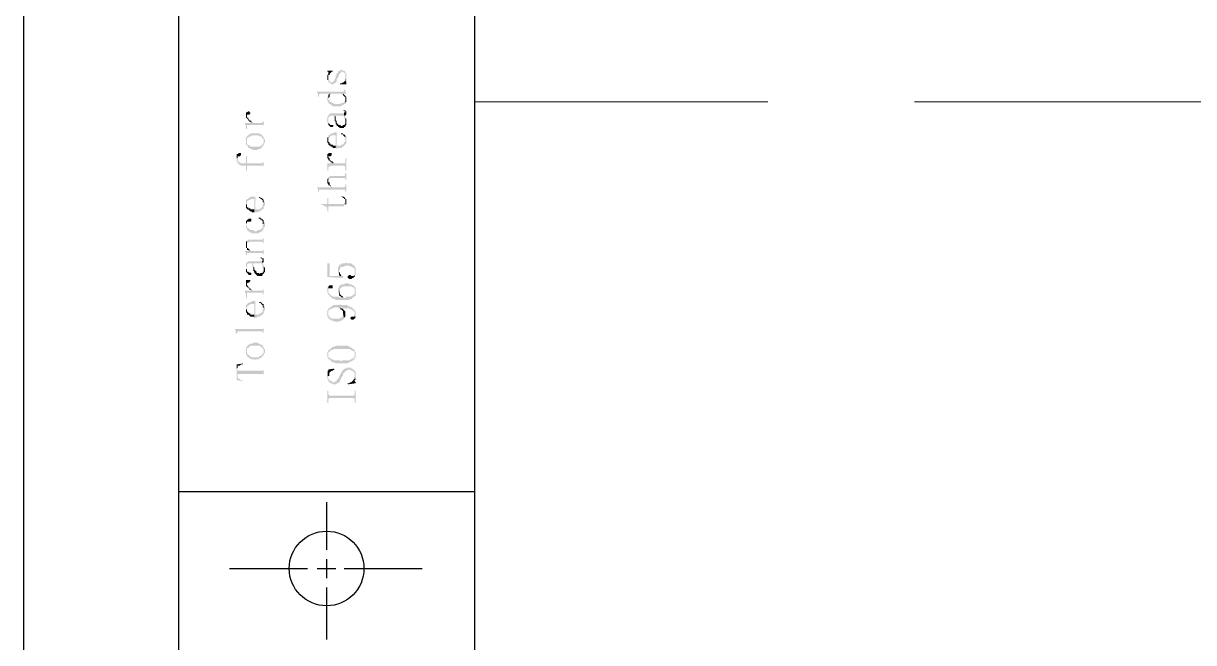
# Model space of a CAD drawing. Header units: millimetres. Extents: x 1336 to 2438, y 1230 to 1601.
# Drawn here: x 2017.6 to 2068.2, y 1422.4 to 1449.2 of the extents above; entities that cross this region are included whole.
import ezdxf

# ---------------------------------------------------------------- set-up
doc = ezdxf.new("R2010")
doc.units = ezdxf.units.MM
doc.linetypes.add('HIDDEN', pattern=[9.525, 6.35, -3.175])

msp = doc.modelspace()

# ---------------------------------------------------------------- hatches: boundary and pattern name
at = {"transparency": 33554559}
for points in [[(2030.756, 1446.693), (2030.756, 1446.648), (2030.801, 1446.648), (2030.801, 1446.603), (2030.846, 1446.603), (2030.891, 1446.558), (2030.981, 1446.558), (2030.981, 1446.603), (2031.026, 1446.603), (2031.072, 1446.648), (2031.072, 1446.648), (2031.117, 1446.693), (2031.117, 1446.784), (2031.162, 1446.829), (2031.162, 1446.874), (2031.207, 1446.919), (2031.207, 1447.009), (2031.252, 1447.009), (2031.252, 1447.055), (2031.297, 1447.055), (2031.297, 1447.1), (2031.387, 1447.1), (2031.433, 1447.055), (2031.478, 1447.055), (2031.478, 1447.009), (2031.478, 1446.874), (2031.523, 1446.648), (2031.523, 1446.693), (2031.523, 1446.784), (2031.523, 1446.964), (2031.523, 1447.055), (2031.478, 1447.055), (2031.478, 1447.1), (2031.478, 1447.1), (2031.433, 1447.145), (2031.387, 1447.145), (2031.342, 1447.19), (2031.297, 1447.19), (2031.252, 1447.145), (2031.207, 1447.145), (2031.162, 1447.1), (2031.162, 1447.055), (2031.117, 1447.055), (2031.117, 1446.964), (2031.072, 1446.919), (2031.072, 1446.829), (2031.026, 1446.784), (2031.026, 1446.739), (2030.981, 1446.693), (2030.981, 1446.693), (2030.936, 1446.648), (2030.846, 1446.648), (2030.801, 1446.693), (2030.801, 1446.739), (2030.756, 1446.739), (2030.756, 1446.874)], [(2030.71, 1447.145), (2030.71, 1447.1), (2030.756, 1447.1), (2030.756, 1446.693), (2030.756, 1446.874), (2030.756, 1446.964), (2030.801, 1446.964), (2030.801, 1447.009), (2030.846, 1447.055), (2030.846, 1447.055), (2030.891, 1447.1), (2030.936, 1447.1), (2030.936, 1447.145)], [(2030.71, 1446.874), (2030.71, 1446.739), (2030.756, 1446.739), (2030.756, 1446.693), (2030.756, 1447.055), (2030.756, 1447.009), (2030.71, 1446.964)], [(2031.252, 1446.603), (2031.252, 1446.558), (2031.523, 1446.558), (2031.523, 1446.603), (2031.523, 1446.648), (2031.523, 1446.648), (2031.478, 1446.874), (2031.478, 1446.784), (2031.478, 1446.693), (2031.433, 1446.693), (2031.433, 1446.648), (2031.387, 1446.648), (2031.342, 1446.603), (2031.297, 1446.603)], [(2030.259, 1446.242), (2030.259, 1446.197), (2030.304, 1446.152), (2030.304, 1446.016), (2030.349, 1446.016), (2030.349, 1446.107), (2030.349, 1446.107), (2030.395, 1446.152), (2030.801, 1446.152), (2030.801, 1446.107), (2030.846, 1446.107), (2030.891, 1446.152), (2031.297, 1446.152), (2031.342, 1446.107), (2031.387, 1446.107), (2031.387, 1446.152), (2031.523, 1446.152), (2031.523, 1446.197), (2031.478, 1446.242), (2031.478, 1446.332), (2031.433, 1446.332), (2031.433, 1446.287), (2031.433, 1446.242), (2031.387, 1446.242)], [(2030.756, 1446.062), (2030.756, 1445.926), (2030.756, 1445.971), (2030.801, 1446.016), (2030.801, 1446.062), (2030.801, 1446.152), (2030.801, 1446.152), (2030.756, 1446.107)], [(2031.387, 1446.107), (2031.387, 1446.062), (2031.433, 1446.062), (2031.433, 1446.016), (2031.478, 1446.016), (2031.478, 1445.746), (2031.523, 1445.791), (2031.523, 1445.926), (2031.523, 1445.971), (2031.523, 1446.016), (2031.478, 1446.062), (2031.478, 1446.062), (2031.433, 1446.107), (2031.433, 1446.107), (2031.387, 1446.152)], [(2030.71, 1445.926), (2030.71, 1445.836), (2030.756, 1445.791), (2030.756, 1445.746), (2030.801, 1445.701), (2030.846, 1445.701), (2030.846, 1445.655), (2030.891, 1445.655), (2030.936, 1445.61), (2031.297, 1445.61), (2031.342, 1445.655), (2031.387, 1445.655), (2031.433, 1445.701), (2031.478, 1445.701), (2031.478, 1445.926), (2031.478, 1445.836), (2031.433, 1445.791), (2031.433, 1445.791), (2031.387, 1445.746), (2031.297, 1445.746), (2031.252, 1445.701), (2030.981, 1445.701), (2030.981, 1445.746), (2030.891, 1445.746), (2030.891, 1445.791), (2030.801, 1445.791), (2030.801, 1445.881), (2030.756, 1445.881), (2030.756, 1446.062), (2030.756, 1446.016), (2030.71, 1446.016), (2030.71, 1445.971)], [(2027.19, 1445.204), (2027.19, 1445.114), (2027.19, 1445.114), (2027.235, 1445.069), (2027.235, 1445.204), (2027.235, 1445.249), (2027.326, 1445.249), (2027.371, 1445.294), (2027.371, 1445.34), (2027.326, 1445.34), (2027.326, 1445.385), (2027.28, 1445.385), (2027.235, 1445.34), (2027.19, 1445.34), (2027.19, 1445.249)], [(2027.235, 1445.069), (2027.235, 1445.069), (2027.28, 1445.024), (2027.28, 1444.978), (2027.326, 1444.978), (2027.326, 1444.933), (2027.371, 1444.933), (2027.416, 1444.888), (2027.416, 1444.978), (2027.371, 1444.978), (2027.326, 1445.024), (2027.326, 1445.024), (2027.28, 1445.069), (2027.28, 1445.114), (2027.235, 1445.114), (2027.235, 1445.204)], [(2030.71, 1445.024), (2030.71, 1444.978), (2030.71, 1444.888), (2030.756, 1444.843), (2030.756, 1444.798), (2030.756, 1445.024), (2030.756, 1445.114), (2030.801, 1445.159), (2030.801, 1445.159), (2030.846, 1445.204), (2031.026, 1445.204), (2031.026, 1444.978), (2031.026, 1445.204), (2031.387, 1445.204), (2031.433, 1445.159), (2031.433, 1445.114), (2031.433, 1445.114), (2031.478, 1445.069), (2031.478, 1445.024), (2031.478, 1444.933), (2031.478, 1445.114), (2031.478, 1445.159), (2031.433, 1445.204), (2031.433, 1445.294), (2030.801, 1445.294), (2030.801, 1445.249), (2030.756, 1445.249), (2030.756, 1445.159), (2030.71, 1445.159), (2030.71, 1445.069)], [(2031.026, 1444.978), (2031.072, 1444.933), (2031.072, 1444.843), (2031.072, 1444.843), (2031.117, 1444.798), (2031.117, 1444.753), (2031.162, 1444.753), (2031.162, 1444.708), (2031.207, 1444.708), (2031.252, 1444.663), (2031.433, 1444.663), (2031.433, 1444.708), (2031.478, 1444.708), (2031.478, 1444.753), (2031.523, 1444.798), (2031.523, 1444.933), (2031.523, 1445.024), (2031.523, 1445.069), (2031.523, 1445.069), (2031.478, 1445.114), (2031.478, 1444.843), (2031.478, 1444.843), (2031.433, 1444.798), (2031.387, 1444.798), (2031.342, 1444.753), (2031.297, 1444.753), (2031.252, 1444.798), (2031.207, 1444.798), (2031.162, 1444.843), (2031.162, 1444.843), (2031.117, 1444.888), (2031.117, 1444.978), (2031.072, 1444.978), (2031.072, 1445.159), (2031.026, 1445.204)], [(2031.342, 1445.43), (2031.387, 1445.43), (2031.433, 1445.385), (2031.478, 1445.385), (2031.478, 1445.204), (2031.523, 1445.249), (2031.523, 1445.34), (2031.523, 1445.385), (2031.478, 1445.43), (2031.387, 1445.43)], [(2031.433, 1445.294), (2031.433, 1445.204), (2031.478, 1445.204), (2031.478, 1445.34), (2031.433, 1445.34)], [(2027.145, 1444.888), (2027.145, 1444.798), (2027.19, 1444.798), (2027.19, 1444.708), (2027.19, 1444.617), (2027.235, 1444.617), (2027.235, 1444.753), (2027.235, 1444.798), (2027.912, 1444.798), (2027.957, 1444.753), (2027.957, 1444.617), (2027.957, 1445.114), (2027.957, 1444.978), (2027.957, 1444.978), (2027.912, 1444.933), (2027.912, 1444.933), (2027.867, 1444.888), (2027.506, 1444.888), (2027.461, 1444.933), (2027.416, 1444.933), (2027.416, 1444.888)], [(2030.756, 1444.798), (2030.756, 1444.798), (2030.801, 1444.753), (2030.801, 1444.753), (2030.846, 1444.708), (2030.936, 1444.708), (2030.981, 1444.753), (2030.936, 1444.798), (2030.846, 1444.798), (2030.801, 1444.843), (2030.801, 1444.843), (2030.756, 1444.888), (2030.756, 1445.024)], [(2027.19, 1444.256), (2027.19, 1444.076), (2027.19, 1444.076), (2027.235, 1444.121), (2027.235, 1444.166), (2027.235, 1444.211), (2027.28, 1444.256), (2027.326, 1444.256), (2027.326, 1444.301), (2027.416, 1444.301), (2027.416, 1444.347), (2027.732, 1444.347), (2027.777, 1444.301), (2027.867, 1444.301), (2027.867, 1444.256), (2027.867, 1444.256), (2027.912, 1444.211), (2027.912, 1444.211), (2027.957, 1444.166), (2027.957, 1443.895), (2027.957, 1443.986), (2028.003, 1444.031), (2028.003, 1444.121), (2028.003, 1444.166), (2027.957, 1444.211), (2027.957, 1444.256), (2027.957, 1444.256), (2027.912, 1444.301), (2027.912, 1444.301), (2027.867, 1444.347), (2027.867, 1444.392), (2027.777, 1444.392), (2027.777, 1444.437), (2027.371, 1444.437), (2027.371, 1444.392), (2027.326, 1444.392), (2027.28, 1444.347), (2027.28, 1444.347), (2027.235, 1444.301), (2027.235, 1444.301)], [(2027.19, 1444.076), (2027.19, 1443.94), (2027.19, 1443.94), (2027.235, 1443.895), (2027.235, 1443.895), (2027.28, 1443.85), (2027.28, 1443.805), (2027.326, 1443.805), (2027.371, 1443.76), (2027.461, 1443.76), (2027.461, 1443.715), (2027.687, 1443.715), (2027.732, 1443.76), (2027.822, 1443.76), (2027.822, 1443.805), (2027.867, 1443.805), (2027.867, 1443.85), (2027.912, 1443.85), (2027.912, 1443.895), (2027.957, 1443.895), (2027.957, 1444.076), (2027.957, 1444.031), (2027.912, 1443.986), (2027.912, 1443.94), (2027.867, 1443.94), (2027.867, 1443.895), (2027.822, 1443.895), (2027.777, 1443.85), (2027.371, 1443.85), (2027.371, 1443.895), (2027.326, 1443.895), (2027.28, 1443.94), (2027.235, 1443.94), (2027.235, 1444.076), (2027.19, 1444.076), (2027.19, 1444.256), (2027.19, 1444.211), (2027.19, 1444.121)], [(2030.71, 1444.121), (2030.71, 1444.031), (2030.756, 1443.986), (2030.756, 1443.94), (2030.801, 1443.895), (2030.846, 1443.895), (2030.846, 1443.85), (2030.936, 1443.85), (2030.936, 1443.805), (2031.072, 1443.805), (2031.072, 1443.895), (2030.981, 1443.895), (2030.936, 1443.94), (2030.846, 1443.94), (2030.846, 1443.986), (2030.801, 1443.986), (2030.801, 1444.031), (2030.801, 1444.031), (2030.756, 1444.076), (2030.756, 1444.256), (2030.71, 1444.256), (2030.71, 1444.166)], [(2030.756, 1444.256), (2030.756, 1444.166), (2030.756, 1444.211), (2030.756, 1444.211), (2030.801, 1444.256), (2030.801, 1444.256), (2030.846, 1444.301), (2030.846, 1444.301), (2030.891, 1444.347), (2031.072, 1444.347), (2031.072, 1443.805), (2031.117, 1443.76), (2031.117, 1443.76), (2031.162, 1443.805), (2031.342, 1443.805), (2031.342, 1443.85), (2031.387, 1443.85), (2031.433, 1443.895), (2031.433, 1443.895), (2031.478, 1443.94), (2031.478, 1443.986), (2031.523, 1443.986), (2031.523, 1444.166), (2031.523, 1444.256), (2031.523, 1444.301), (2031.478, 1444.347), (2031.478, 1444.166), (2031.478, 1444.076), (2031.478, 1444.076), (2031.433, 1444.031), (2031.433, 1443.986), (2031.387, 1443.986), (2031.387, 1443.94), (2031.297, 1443.94), (2031.297, 1443.895), (2031.117, 1443.895), (2031.117, 1444.482), (2031.026, 1444.482), (2030.981, 1444.437), (2030.891, 1444.437), (2030.846, 1444.392), (2030.801, 1444.392), (2030.801, 1444.347), (2030.756, 1444.347), (2030.756, 1444.301)], [(2031.297, 1444.437), (2031.297, 1444.392), (2031.387, 1444.392), (2031.387, 1444.347), (2031.433, 1444.301), (2031.433, 1444.301), (2031.478, 1444.256), (2031.478, 1444.166), (2031.478, 1444.347), (2031.478, 1444.347), (2031.433, 1444.392), (2031.387, 1444.392), (2031.387, 1444.437)], [(2026.784, 1443.534), (2026.784, 1443.354), (2026.829, 1443.354), (2026.829, 1443.444), (2026.919, 1443.444), (2026.965, 1443.489), (2026.965, 1443.579), (2026.874, 1443.579), (2026.829, 1443.534)], [(2026.784, 1443.354), (2026.784, 1443.218), (2026.784, 1443.218), (2026.829, 1443.173), (2026.829, 1443.128), (2026.874, 1443.128), (2026.874, 1443.083), (2026.919, 1443.083), (2026.965, 1443.038), (2027.19, 1443.038), (2027.19, 1442.812), (2027.235, 1442.812), (2027.235, 1443.038), (2027.912, 1443.038), (2027.957, 1442.993), (2027.957, 1442.857), (2027.957, 1443.399), (2027.957, 1443.173), (2027.912, 1443.173), (2027.867, 1443.128), (2027.235, 1443.128), (2027.235, 1443.444), (2027.19, 1443.444), (2027.19, 1443.128), (2026.965, 1443.128), (2026.919, 1443.173), (2026.874, 1443.173), (2026.874, 1443.218), (2026.829, 1443.218), (2026.829, 1443.309), (2026.784, 1443.354), (2026.784, 1443.534), (2026.784, 1443.444), (2026.784, 1443.399)], [(2030.71, 1443.444), (2030.71, 1443.354), (2030.71, 1443.354), (2030.756, 1443.309), (2030.756, 1443.263), (2030.756, 1443.444), (2030.846, 1443.444), (2030.891, 1443.489), (2030.891, 1443.534), (2030.891, 1443.579), (2030.756, 1443.579), (2030.756, 1443.534), (2030.71, 1443.534), (2030.71, 1443.489)], [(2030.71, 1443.128), (2030.71, 1443.083), (2030.71, 1442.993), (2030.71, 1442.812), (2030.756, 1442.812), (2030.756, 1442.993), (2030.801, 1442.993), (2030.846, 1443.038), (2031.433, 1443.038), (2031.478, 1442.993), (2031.478, 1442.812), (2031.523, 1442.812), (2031.523, 1443.354), (2031.478, 1443.354), (2031.478, 1443.173), (2031.478, 1443.128), (2031.026, 1443.128), (2030.981, 1443.173), (2030.936, 1443.128)], [(2030.756, 1443.263), (2030.801, 1443.263), (2030.801, 1443.218), (2030.846, 1443.218), (2030.846, 1443.173), (2030.891, 1443.173), (2030.936, 1443.128), (2030.936, 1443.128), (2030.981, 1443.173), (2030.936, 1443.173), (2030.936, 1443.218), (2030.891, 1443.218), (2030.846, 1443.263), (2030.846, 1443.263), (2030.801, 1443.309), (2030.801, 1443.354), (2030.756, 1443.399), (2030.756, 1443.399)], [(2030.756, 1442.541), (2030.756, 1442.361), (2030.756, 1442.406), (2030.801, 1442.451), (2030.801, 1442.496), (2031.478, 1442.496), (2031.478, 1442.406), (2031.523, 1442.406), (2031.523, 1442.722), (2031.478, 1442.722), (2031.478, 1442.632), (2031.478, 1442.632), (2031.433, 1442.586), (2030.801, 1442.586), (2030.801, 1442.541)], [(2030.259, 1442.09), (2030.259, 1442.045), (2030.304, 1442.045), (2030.304, 1442), (2030.304, 1441.909), (2030.349, 1441.909), (2030.349, 1441.955), (2030.349, 1442), (2031.478, 1442), (2031.478, 1441.909), (2031.523, 1441.909), (2031.523, 1442.225), (2031.478, 1442.225), (2031.478, 1442.135), (2031.478, 1442.135), (2031.433, 1442.09), (2030.936, 1442.09), (2030.891, 1442.135), (2030.846, 1442.135), (2030.846, 1442.09)], [(2030.71, 1442.361), (2030.71, 1442.271), (2030.756, 1442.225), (2030.756, 1442.18), (2030.801, 1442.18), (2030.846, 1442.135), (2030.846, 1442.09), (2030.846, 1442.18), (2030.801, 1442.225), (2030.801, 1442.316), (2030.756, 1442.316), (2030.756, 1442.541), (2030.756, 1442.496), (2030.71, 1442.451), (2030.71, 1442.406)], [(2027.19, 1441.503), (2027.19, 1441.368), (2027.19, 1441.368), (2027.235, 1441.413), (2027.235, 1441.503), (2027.28, 1441.503), (2027.28, 1441.548), (2027.371, 1441.548), (2027.371, 1441.594), (2027.551, 1441.594), (2027.551, 1441.007), (2027.687, 1441.007), (2027.732, 1441.052), (2027.822, 1441.052), (2027.822, 1441.097), (2027.867, 1441.097), (2027.867, 1441.142), (2027.912, 1441.142), (2027.957, 1441.187), (2027.957, 1441.232), (2027.957, 1441.278), (2028.003, 1441.323), (2028.003, 1441.368), (2028.003, 1441.458), (2028.003, 1441.458), (2027.957, 1441.503), (2027.957, 1441.548), (2027.957, 1441.413), (2027.957, 1441.413), (2027.912, 1441.368), (2027.912, 1441.278), (2027.912, 1441.278), (2027.867, 1441.232), (2027.867, 1441.187), (2027.822, 1441.187), (2027.777, 1441.142), (2027.596, 1441.142), (2027.596, 1441.684), (2027.371, 1441.684), (2027.326, 1441.639), (2027.28, 1441.639), (2027.28, 1441.594), (2027.235, 1441.594), (2027.19, 1441.548)], [(2027.732, 1441.639), (2027.777, 1441.639), (2027.822, 1441.594), (2027.867, 1441.594), (2027.867, 1441.548), (2027.912, 1441.548), (2027.912, 1441.458), (2027.912, 1441.458), (2027.957, 1441.413), (2027.957, 1441.548), (2027.912, 1441.594), (2027.867, 1441.639), (2027.822, 1441.639), (2027.777, 1441.684), (2027.777, 1441.684)], [(2030.44, 1441.368), (2030.44, 1441.323), (2030.53, 1441.323), (2030.575, 1441.278), (2030.665, 1441.278), (2030.665, 1441.232), (2030.71, 1441.232), (2030.71, 1441.052), (2030.756, 1441.052), (2030.756, 1441.278), (2031.433, 1441.278), (2031.433, 1441.323), (2031.478, 1441.323), (2031.478, 1441.503), (2031.478, 1441.413), (2031.433, 1441.413), (2031.433, 1441.368), (2030.756, 1441.368), (2030.756, 1441.639), (2030.71, 1441.639), (2030.71, 1441.368)], [(2031.297, 1441.684), (2031.342, 1441.684), (2031.387, 1441.639), (2031.433, 1441.639), (2031.433, 1441.594), (2031.478, 1441.594), (2031.478, 1441.323), (2031.523, 1441.368), (2031.523, 1441.458), (2031.523, 1441.503), (2031.523, 1441.594), (2031.478, 1441.594), (2031.478, 1441.639), (2031.478, 1441.639), (2031.433, 1441.684), (2031.342, 1441.684), (2031.297, 1441.729)], [(2027.19, 1441.368), (2027.19, 1441.323), (2027.19, 1441.187), (2027.235, 1441.187), (2027.235, 1441.142), (2027.28, 1441.142), (2027.326, 1441.097), (2027.326, 1441.097), (2027.371, 1441.052), (2027.416, 1441.052), (2027.461, 1441.007), (2027.551, 1441.007), (2027.551, 1441.142), (2027.371, 1441.142), (2027.371, 1441.187), (2027.28, 1441.187), (2027.28, 1441.232), (2027.235, 1441.232), (2027.235, 1441.323), (2027.235, 1441.323), (2027.19, 1441.368), (2027.19, 1441.503), (2027.19, 1441.458), (2027.19, 1441.413)], [(2027.19, 1440.465), (2027.19, 1440.33), (2027.19, 1440.51), (2027.235, 1440.556), (2027.235, 1440.601), (2027.371, 1440.601), (2027.416, 1440.646), (2027.416, 1440.691), (2027.416, 1440.736), (2027.28, 1440.736), (2027.28, 1440.691), (2027.235, 1440.691), (2027.235, 1440.646), (2027.19, 1440.646), (2027.19, 1440.51)], [(2027.19, 1440.33), (2027.235, 1440.285), (2027.235, 1440.24), (2027.235, 1440.24), (2027.28, 1440.194), (2027.326, 1440.194), (2027.326, 1440.149), (2027.416, 1440.149), (2027.416, 1440.104), (2027.732, 1440.104), (2027.777, 1440.149), (2027.822, 1440.149), (2027.867, 1440.194), (2027.912, 1440.194), (2027.912, 1440.24), (2027.957, 1440.285), (2027.957, 1440.375), (2028.003, 1440.375), (2028.003, 1440.51), (2028.003, 1440.556), (2027.957, 1440.601), (2027.957, 1440.646), (2027.957, 1440.51), (2027.957, 1440.51), (2027.912, 1440.465), (2027.912, 1440.33), (2027.867, 1440.33), (2027.867, 1440.285), (2027.822, 1440.285), (2027.822, 1440.24), (2027.687, 1440.24), (2027.642, 1440.194), (2027.551, 1440.194), (2027.506, 1440.24), (2027.371, 1440.24), (2027.326, 1440.285), (2027.326, 1440.285), (2027.28, 1440.33), (2027.235, 1440.33), (2027.235, 1440.42), (2027.235, 1440.42), (2027.19, 1440.465)], [(2027.732, 1440.736), (2027.777, 1440.736), (2027.822, 1440.691), (2027.867, 1440.691), (2027.867, 1440.646), (2027.912, 1440.646), (2027.912, 1440.51), (2027.957, 1440.51), (2027.957, 1440.646), (2027.912, 1440.691), (2027.912, 1440.691), (2027.867, 1440.736), (2027.822, 1440.736), (2027.822, 1440.781), (2027.732, 1440.781)], [(2027.19, 1439.608), (2027.19, 1439.517), (2027.19, 1439.472), (2027.235, 1439.472), (2027.235, 1439.382), (2027.28, 1439.382), (2027.326, 1439.337), (2027.326, 1439.427), (2027.28, 1439.427), (2027.28, 1439.472), (2027.235, 1439.472), (2027.235, 1439.788), (2027.19, 1439.743), (2027.19, 1439.698), (2027.19, 1439.653)], [(2027.235, 1439.788), (2027.235, 1439.608), (2027.235, 1439.698), (2027.28, 1439.698), (2027.326, 1439.743), (2027.912, 1439.743), (2027.912, 1439.698), (2027.957, 1439.653), (2027.957, 1439.924), (2027.957, 1439.879), (2027.912, 1439.879), (2027.912, 1439.833), (2027.28, 1439.833), (2027.235, 1439.788)], [(2027.145, 1439.337), (2027.145, 1439.292), (2027.19, 1439.247), (2027.19, 1439.156), (2027.235, 1439.156), (2027.235, 1439.247), (2027.912, 1439.247), (2027.912, 1439.202), (2027.957, 1439.156), (2027.957, 1439.427), (2027.957, 1439.382), (2027.912, 1439.382), (2027.912, 1439.337), (2027.371, 1439.337), (2027.371, 1439.382), (2027.326, 1439.382), (2027.326, 1439.337)], [(2027.822, 1439.066), (2027.822, 1439.021), (2027.867, 1439.021), (2027.867, 1438.976), (2027.912, 1438.976), (2027.912, 1438.84), (2027.957, 1438.84), (2027.957, 1438.976), (2027.957, 1439.021), (2027.867, 1439.021), (2027.867, 1439.066)], [(2027.19, 1438.615), (2027.19, 1438.57), (2027.19, 1438.434), (2027.19, 1438.66), (2027.235, 1438.705), (2027.235, 1438.75), (2027.235, 1438.75), (2027.28, 1438.795), (2027.461, 1438.795), (2027.461, 1438.66), (2027.506, 1438.615), (2027.506, 1438.57), (2027.506, 1438.795), (2027.867, 1438.795), (2027.867, 1438.75), (2027.912, 1438.705), (2027.912, 1438.615), (2027.957, 1438.615), (2027.957, 1438.525), (2027.957, 1438.75), (2027.912, 1438.75), (2027.912, 1438.795), (2027.867, 1438.886), (2027.28, 1438.886), (2027.235, 1438.84), (2027.235, 1438.84), (2027.19, 1438.795), (2027.19, 1438.75), (2027.19, 1438.66)], [(2027.19, 1438.434), (2027.235, 1438.389), (2027.235, 1438.389), (2027.28, 1438.344), (2027.28, 1438.299), (2027.416, 1438.299), (2027.416, 1438.389), (2027.371, 1438.389), (2027.371, 1438.434), (2027.326, 1438.389), (2027.326, 1438.389), (2027.28, 1438.434), (2027.235, 1438.434), (2027.235, 1438.479), (2027.235, 1438.525), (2027.19, 1438.57), (2027.19, 1438.615)], [(2027.506, 1438.57), (2027.506, 1438.479), (2027.551, 1438.434), (2027.551, 1438.389), (2027.551, 1438.389), (2027.596, 1438.344), (2027.596, 1438.344), (2027.642, 1438.299), (2027.642, 1438.299), (2027.687, 1438.254), (2027.867, 1438.254), (2027.912, 1438.299), (2027.912, 1438.344), (2027.957, 1438.344), (2027.957, 1438.389), (2027.957, 1438.389), (2028.003, 1438.434), (2028.003, 1438.525), (2028.003, 1438.615), (2027.957, 1438.66), (2027.957, 1438.705), (2027.957, 1438.434), (2027.912, 1438.434), (2027.912, 1438.389), (2027.822, 1438.389), (2027.777, 1438.344), (2027.732, 1438.389), (2027.642, 1438.389), (2027.642, 1438.434), (2027.596, 1438.479), (2027.596, 1438.479), (2027.551, 1438.525), (2027.551, 1438.57), (2027.551, 1438.615), (2027.506, 1438.66), (2027.506, 1438.795)], [(2027.867, 1438.886), (2027.912, 1438.795), (2027.912, 1438.931), (2027.912, 1438.931)], [(2030.71, 1438.795), (2030.71, 1438.209), (2031.387, 1438.163), (2031.387, 1438.254), (2031.342, 1438.254), (2031.297, 1438.299), (2031.297, 1438.254), (2030.801, 1438.254), (2030.801, 1438.795)], [(2031.162, 1438.525), (2031.162, 1438.389), (2031.162, 1438.389), (2031.207, 1438.344), (2031.207, 1438.299), (2031.207, 1438.479), (2031.207, 1438.479), (2031.252, 1438.525), (2031.252, 1438.615), (2031.297, 1438.615), (2031.297, 1438.66), (2031.433, 1438.66), (2031.478, 1438.705), (2031.658, 1438.705), (2031.703, 1438.66), (2031.794, 1438.66), (2031.794, 1438.615), (2031.839, 1438.615), (2031.884, 1438.57), (2031.884, 1438.299), (2031.929, 1438.299), (2031.929, 1438.434), (2031.929, 1438.615), (2031.929, 1438.615), (2031.884, 1438.66), (2031.884, 1438.705), (2031.839, 1438.705), (2031.839, 1438.75), (2031.794, 1438.75), (2031.749, 1438.795), (2031.568, 1438.795), (2031.523, 1438.84), (2031.523, 1438.84), (2031.478, 1438.795), (2031.342, 1438.795), (2031.297, 1438.75), (2031.252, 1438.75), (2031.207, 1438.705), (2031.207, 1438.66), (2031.162, 1438.66), (2031.162, 1438.57), (2031.162, 1438.57)], [(2027.19, 1437.938), (2027.19, 1437.802), (2027.235, 1437.802), (2027.235, 1437.938), (2027.235, 1437.938), (2027.28, 1437.983), (2027.28, 1437.938), (2027.326, 1437.983), (2027.326, 1437.983), (2027.371, 1438.028), (2027.371, 1438.073), (2027.19, 1438.073), (2027.19, 1437.983)], [(2031.207, 1438.299), (2031.207, 1438.299), (2031.252, 1438.254), (2031.297, 1438.254), (2031.297, 1438.299), (2031.297, 1438.299), (2031.252, 1438.344), (2031.252, 1438.389), (2031.252, 1438.389), (2031.207, 1438.434), (2031.207, 1438.479)], [(2031.568, 1438.209), (2031.568, 1438.209), (2031.613, 1438.163), (2031.613, 1438.163), (2031.658, 1438.118), (2031.749, 1438.118), (2031.794, 1438.163), (2031.839, 1438.163), (2031.839, 1438.209), (2031.884, 1438.209), (2031.884, 1438.434), (2031.884, 1438.299), (2031.884, 1438.299), (2031.839, 1438.254), (2031.749, 1438.254), (2031.703, 1438.299), (2031.658, 1438.299), (2031.613, 1438.254), (2031.613, 1438.254)], [(2027.145, 1437.622), (2027.145, 1437.532), (2027.19, 1437.487), (2027.19, 1437.396), (2027.19, 1437.306), (2027.235, 1437.306), (2027.235, 1437.532), (2027.912, 1437.532), (2027.912, 1437.487), (2027.957, 1437.441), (2027.957, 1437.306), (2027.957, 1437.848), (2027.957, 1437.667), (2027.912, 1437.667), (2027.912, 1437.622), (2027.461, 1437.622), (2027.416, 1437.667), (2027.416, 1437.622)], [(2027.235, 1437.802), (2027.235, 1437.757), (2027.28, 1437.757), (2027.28, 1437.712), (2027.326, 1437.712), (2027.326, 1437.667), (2027.371, 1437.667), (2027.416, 1437.622), (2027.416, 1437.667), (2027.416, 1437.667), (2027.371, 1437.712), (2027.326, 1437.712), (2027.326, 1437.757), (2027.28, 1437.757), (2027.28, 1437.802), (2027.28, 1437.802), (2027.235, 1437.848), (2027.235, 1437.893), (2027.235, 1437.893)], [(2030.71, 1437.622), (2030.71, 1437.532), (2030.71, 1437.532), (2030.756, 1437.487), (2030.756, 1437.441), (2030.756, 1437.441), (2030.801, 1437.396), (2030.801, 1437.351), (2030.846, 1437.351), (2030.891, 1437.306), (2030.936, 1437.306), (2030.936, 1437.261), (2031.026, 1437.261), (2031.072, 1437.216), (2031.658, 1437.216), (2031.703, 1437.261), (2031.794, 1437.261), (2031.794, 1437.306), (2031.794, 1437.306), (2031.839, 1437.351), (2031.884, 1437.351), (2031.884, 1437.396), (2031.929, 1437.396), (2031.884, 1437.577), (2031.884, 1437.487), (2031.884, 1437.487), (2031.839, 1437.441), (2031.839, 1437.441), (2031.794, 1437.396), (2031.749, 1437.396), (2031.703, 1437.351), (2031.523, 1437.351), (2031.478, 1437.306), (2031.433, 1437.306), (2031.387, 1437.351), (2031.387, 1437.351), (2031.342, 1437.306), (2031.252, 1437.306), (2031.207, 1437.351), (2030.936, 1437.351), (2030.936, 1437.396), (2030.846, 1437.396), (2030.846, 1437.441), (2030.801, 1437.487), (2030.801, 1437.487), (2030.756, 1437.532), (2030.756, 1437.577), (2030.756, 1437.757), (2030.71, 1437.757), (2030.71, 1437.667)], [(2030.756, 1437.757), (2030.756, 1437.622), (2030.756, 1437.712), (2030.936, 1437.712), (2030.936, 1437.802), (2030.936, 1437.848), (2030.801, 1437.848), (2030.756, 1437.802)], [(2031.162, 1437.622), (2031.162, 1437.532), (2031.162, 1437.532), (2031.207, 1437.487), (2031.207, 1437.441), (2031.207, 1437.396), (2031.252, 1437.622), (2031.252, 1437.712), (2031.297, 1437.712), (2031.297, 1437.757), (2031.342, 1437.757), (2031.387, 1437.802), (2031.749, 1437.802), (2031.794, 1437.757), (2031.839, 1437.757), (2031.884, 1437.712), (2031.884, 1437.577), (2031.929, 1437.396), (2031.929, 1437.487), (2031.929, 1437.622), (2031.929, 1437.757), (2031.884, 1437.757), (2031.884, 1437.802), (2031.839, 1437.802), (2031.839, 1437.848), (2031.794, 1437.848), (2031.749, 1437.893), (2031.658, 1437.893), (2031.613, 1437.938), (2031.478, 1437.938), (2031.433, 1437.893), (2031.342, 1437.893), (2031.297, 1437.848), (2031.252, 1437.848), (2031.207, 1437.802), (2031.207, 1437.757), (2031.207, 1437.757), (2031.162, 1437.712)], [(2031.207, 1437.396), (2031.252, 1437.396), (2031.297, 1437.351), (2031.297, 1437.351), (2031.342, 1437.306), (2031.387, 1437.351), (2031.342, 1437.396), (2031.297, 1437.396), (2031.297, 1437.441), (2031.252, 1437.441), (2031.252, 1437.487), (2031.252, 1437.622)], [(2027.19, 1436.945), (2027.19, 1436.81), (2027.19, 1436.855), (2027.235, 1436.855), (2027.235, 1436.945), (2027.28, 1436.945), (2027.28, 1436.99), (2027.326, 1436.99), (2027.371, 1437.035), (2027.551, 1437.035), (2027.551, 1436.448), (2027.642, 1436.448), (2027.687, 1436.494), (2027.777, 1436.494), (2027.822, 1436.539), (2027.867, 1436.539), (2027.867, 1436.584), (2027.912, 1436.584), (2027.957, 1436.629), (2027.957, 1436.674), (2027.957, 1436.719), (2028.003, 1436.764), (2028.003, 1436.855), (2028.003, 1436.945), (2027.957, 1436.945), (2027.957, 1437.035), (2027.957, 1436.855), (2027.957, 1436.855), (2027.912, 1436.81), (2027.912, 1436.719), (2027.912, 1436.719), (2027.867, 1436.674), (2027.867, 1436.674), (2027.822, 1436.629), (2027.777, 1436.629), (2027.732, 1436.584), (2027.596, 1436.584), (2027.596, 1437.171), (2027.461, 1437.171), (2027.416, 1437.125), (2027.326, 1437.125), (2027.326, 1437.08), (2027.28, 1437.08), (2027.235, 1437.035), (2027.235, 1437.035), (2027.19, 1436.99)], [(2027.732, 1437.08), (2027.822, 1437.08), (2027.867, 1437.035), (2027.867, 1436.99), (2027.912, 1436.99), (2027.912, 1436.945), (2027.912, 1436.9), (2027.957, 1436.855), (2027.957, 1437.035), (2027.912, 1437.035), (2027.867, 1437.08), (2027.867, 1437.08), (2027.822, 1437.125), (2027.777, 1437.125)], [(2030.756, 1436.81), (2030.756, 1436.629), (2030.756, 1436.674), (2030.756, 1436.764), (2030.801, 1436.764), (2030.801, 1436.81), (2030.846, 1436.81), (2030.891, 1436.855), (2030.981, 1436.855), (2031.026, 1436.9), (2031.162, 1436.9), (2031.207, 1436.855), (2031.252, 1436.855), (2031.252, 1436.81), (2031.297, 1436.9), (2031.342, 1436.9), (2031.387, 1436.855), (2031.658, 1436.855), (2031.703, 1436.81), (2031.749, 1436.81), (2031.794, 1436.764), (2031.839, 1436.764), (2031.839, 1436.719), (2031.884, 1436.719), (2031.884, 1436.584), (2031.884, 1436.584), (2031.929, 1436.448), (2031.929, 1436.584), (2031.929, 1436.674), (2031.929, 1436.719), (2031.884, 1436.764), (2031.884, 1436.81), (2031.839, 1436.81), (2031.794, 1436.855), (2031.794, 1436.9), (2031.703, 1436.9), (2031.703, 1436.945), (2031.613, 1436.945), (2031.568, 1436.99), (2031.297, 1436.99), (2031.252, 1437.035), (2031.207, 1436.99), (2030.936, 1436.99), (2030.936, 1436.945), (2030.891, 1436.945), (2030.846, 1436.9), (2030.801, 1436.9), (2030.801, 1436.855), (2030.756, 1436.855)], [(2027.19, 1436.81), (2027.19, 1436.674), (2027.19, 1436.674), (2027.235, 1436.629), (2027.235, 1436.584), (2027.28, 1436.584), (2027.326, 1436.539), (2027.326, 1436.539), (2027.371, 1436.494), (2027.506, 1436.494), (2027.551, 1436.448), (2027.551, 1436.584), (2027.371, 1436.584), (2027.371, 1436.629), (2027.326, 1436.629), (2027.28, 1436.674), (2027.28, 1436.674), (2027.235, 1436.719), (2027.235, 1436.81), (2027.19, 1436.81), (2027.19, 1436.945), (2027.19, 1436.855)], [(2030.71, 1436.629), (2030.71, 1436.494), (2030.756, 1436.494), (2030.756, 1436.403), (2030.801, 1436.403), (2030.801, 1436.358), (2030.846, 1436.358), (2030.891, 1436.313), (2030.981, 1436.313), (2031.026, 1436.268), (2031.207, 1436.268), (2031.252, 1436.313), (2031.342, 1436.313), (2031.342, 1436.358), (2031.387, 1436.358), (2031.433, 1436.403), (2031.387, 1436.629), (2031.387, 1436.584), (2031.387, 1436.494), (2031.342, 1436.494), (2031.342, 1436.448), (2031.252, 1436.448), (2031.252, 1436.403), (2030.891, 1436.403), (2030.846, 1436.448), (2030.846, 1436.448), (2030.801, 1436.494), (2030.801, 1436.494), (2030.756, 1436.539), (2030.756, 1436.81), (2030.71, 1436.764), (2030.71, 1436.674)], [(2031.252, 1436.81), (2031.297, 1436.81), (2031.342, 1436.764), (2031.387, 1436.719), (2031.387, 1436.629), (2031.387, 1436.629), (2031.433, 1436.403), (2031.433, 1436.448), (2031.433, 1436.448), (2031.478, 1436.494), (2031.478, 1436.539), (2031.478, 1436.629), (2031.478, 1436.719), (2031.433, 1436.764), (2031.433, 1436.764), (2031.387, 1436.81), (2031.387, 1436.81), (2031.342, 1436.855), (2031.297, 1436.855), (2031.297, 1436.9)], [(2031.703, 1436.403), (2031.703, 1436.403), (2031.749, 1436.358), (2031.839, 1436.358), (2031.884, 1436.403), (2031.884, 1436.403), (2031.929, 1436.448), (2031.884, 1436.584), (2031.884, 1436.494), (2031.749, 1436.494), (2031.703, 1436.448)], [(2026.694, 1435.952), (2026.694, 1435.952), (2026.739, 1435.907), (2026.739, 1435.817), (2026.739, 1435.771), (2026.784, 1435.726), (2026.784, 1435.636), (2026.784, 1435.771), (2026.829, 1435.817), (2026.829, 1435.862), (2027.912, 1435.862), (2027.912, 1435.817), (2027.912, 1435.817), (2027.957, 1435.771), (2027.957, 1435.636), (2027.957, 1436.178), (2027.957, 1435.997), (2027.957, 1435.997), (2027.912, 1435.952), (2027.867, 1435.952)], [(2027.19, 1435.14), (2027.19, 1435.004), (2027.235, 1435.004), (2027.235, 1435.14), (2027.28, 1435.14), (2027.326, 1435.185), (2027.326, 1435.185), (2027.371, 1435.23), (2027.777, 1435.23), (2027.822, 1435.185), (2027.867, 1435.185), (2027.867, 1435.14), (2027.912, 1435.14), (2027.912, 1435.095), (2027.957, 1435.049), (2027.957, 1435.004), (2027.957, 1434.824), (2027.957, 1434.869), (2027.957, 1434.869), (2028.003, 1434.914), (2028.003, 1435.004), (2028.003, 1435.095), (2027.957, 1435.095), (2027.957, 1435.185), (2027.912, 1435.185), (2027.912, 1435.23), (2027.867, 1435.275), (2027.822, 1435.275), (2027.777, 1435.32), (2027.732, 1435.32), (2027.687, 1435.365), (2027.506, 1435.365), (2027.461, 1435.32), (2027.371, 1435.32), (2027.326, 1435.275), (2027.28, 1435.275), (2027.28, 1435.23), (2027.235, 1435.23), (2027.235, 1435.185)], [(2027.19, 1435.004), (2027.19, 1434.914), (2027.19, 1434.824), (2027.235, 1434.824), (2027.235, 1434.779), (2027.28, 1434.733), (2027.326, 1434.733), (2027.326, 1434.688), (2027.371, 1434.688), (2027.416, 1434.643), (2027.551, 1434.643), (2027.596, 1434.598), (2027.596, 1434.643), (2027.732, 1434.643), (2027.777, 1434.688), (2027.822, 1434.688), (2027.867, 1434.733), (2027.867, 1434.733), (2027.912, 1434.779), (2027.912, 1434.779), (2027.957, 1434.824), (2027.957, 1435.004), (2027.957, 1434.914), (2027.912, 1434.914), (2027.912, 1434.869), (2027.867, 1434.824), (2027.867, 1434.824), (2027.822, 1434.779), (2027.777, 1434.779), (2027.732, 1434.733), (2027.416, 1434.733), (2027.371, 1434.779), (2027.326, 1434.779), (2027.326, 1434.824), (2027.28, 1434.824), (2027.235, 1434.869), (2027.235, 1434.914), (2027.235, 1434.959), (2027.19, 1435.004), (2027.19, 1435.14), (2027.19, 1435.049), (2027.19, 1435.049)], [(2030.71, 1434.824), (2030.71, 1434.733), (2030.71, 1434.733), (2030.756, 1434.688), (2030.756, 1434.643), (2030.801, 1434.643), (2030.801, 1434.598), (2030.846, 1434.598), (2030.891, 1434.553), (2030.891, 1434.553), (2030.936, 1434.508), (2031.026, 1434.508), (2031.072, 1434.463), (2031.613, 1434.463), (2031.613, 1434.508), (2031.703, 1434.508), (2031.703, 1434.553), (2031.794, 1434.553), (2031.794, 1434.598), (2031.839, 1434.598), (2031.839, 1434.643), (2031.884, 1434.643), (2031.884, 1434.688), (2031.929, 1434.733), (2031.929, 1434.824), (2031.929, 1434.959), (2031.929, 1434.959), (2031.884, 1435.004), (2031.884, 1434.824), (2031.884, 1434.733), (2031.839, 1434.733), (2031.839, 1434.688), (2031.794, 1434.688), (2031.749, 1434.643), (2031.703, 1434.643), (2031.658, 1434.598), (2031.342, 1434.598), (2031.297, 1434.553), (2031.297, 1434.553), (2031.252, 1434.598), (2030.981, 1434.598), (2030.936, 1434.643), (2030.891, 1434.643), (2030.846, 1434.688), (2030.801, 1434.688), (2030.801, 1434.733), (2030.756, 1434.733), (2030.756, 1434.824), (2030.756, 1435.004), (2030.71, 1434.959), (2030.71, 1434.869)], [(2030.756, 1435.004), (2030.756, 1434.824), (2030.756, 1434.869), (2030.756, 1434.959), (2030.801, 1434.959), (2030.801, 1435.004), (2030.846, 1435.004), (2030.846, 1435.049), (2030.936, 1435.049), (2030.981, 1435.095), (2031.703, 1435.095), (2031.703, 1435.049), (2031.794, 1435.049), (2031.794, 1435.004), (2031.839, 1435.004), (2031.884, 1434.959), (2031.884, 1434.824), (2031.884, 1435.049), (2031.884, 1435.049), (2031.839, 1435.095), (2031.794, 1435.095), (2031.794, 1435.14), (2031.749, 1435.14), (2031.703, 1435.185), (2031.613, 1435.185), (2031.613, 1435.23), (2031.072, 1435.23), (2031.026, 1435.185), (2030.936, 1435.185), (2030.891, 1435.14), (2030.891, 1435.14), (2030.846, 1435.095), (2030.801, 1435.095), (2030.801, 1435.049), (2030.756, 1435.049)], [(2026.784, 1434.418), (2026.784, 1434.237), (2026.784, 1434.237), (2026.829, 1434.282), (2026.829, 1434.372), (2026.919, 1434.372), (2026.965, 1434.418), (2027.055, 1434.418), (2027.055, 1434.463)], [(2026.784, 1434.418), (2026.784, 1433.741), (2027.055, 1433.695), (2027.055, 1433.695), (2027.01, 1433.741), (2026.919, 1433.741), (2026.919, 1433.786), (2026.874, 1433.786), (2026.829, 1433.831), (2026.829, 1433.921), (2026.784, 1433.966), (2026.784, 1434.237)], [(2026.784, 1434.237), (2026.784, 1433.966), (2026.829, 1433.966), (2026.829, 1434.011), (2027.912, 1434.011), (2027.957, 1433.966), (2027.957, 1433.876), (2027.957, 1434.237), (2027.957, 1434.192), (2027.957, 1434.192), (2027.912, 1434.147), (2026.829, 1434.147)], [(2030.71, 1433.921), (2030.71, 1433.786), (2030.71, 1433.786), (2030.756, 1433.741), (2030.756, 1433.695), (2030.756, 1433.695), (2030.801, 1433.65), (2030.801, 1433.65), (2030.846, 1433.605), (2030.891, 1433.605), (2030.936, 1433.56), (2031.072, 1433.56), (2031.117, 1433.605), (2031.162, 1433.605), (2031.207, 1433.65), (2031.207, 1433.65), (2031.252, 1433.695), (2031.252, 1433.741), (2031.297, 1433.786), (2031.297, 1433.831), (2031.342, 1433.876), (2031.342, 1433.921), (2031.387, 1433.921), (2031.387, 1434.011), (2031.433, 1434.056), (2031.433, 1434.056), (2031.478, 1434.102), (2031.478, 1434.102), (2031.523, 1434.147), (2031.568, 1434.147), (2031.568, 1434.192), (2031.703, 1434.192), (2031.749, 1434.147), (2031.794, 1434.147), (2031.839, 1434.102), (2031.839, 1434.102), (2031.884, 1434.056), (2031.884, 1433.921), (2031.929, 1433.741), (2031.929, 1433.876), (2031.929, 1433.921), (2031.929, 1434.102), (2031.929, 1434.102), (2031.884, 1434.147), (2031.884, 1434.147), (2031.839, 1434.192), (2031.839, 1434.192), (2031.794, 1434.237), (2031.749, 1434.237), (2031.749, 1434.282), (2031.523, 1434.282), (2031.523, 1434.237), (2031.433, 1434.237), (2031.433, 1434.192), (2031.387, 1434.192), (2031.387, 1434.147), (2031.342, 1434.147), (2031.342, 1434.102), (2031.297, 1434.056), (2031.297, 1434.011), (2031.252, 1434.011), (2031.252, 1433.921), (2031.207, 1433.876), (2031.207, 1433.831), (2031.162, 1433.786), (2031.162, 1433.786), (2031.117, 1433.741), (2031.117, 1433.695), (2031.072, 1433.695), (2031.026, 1433.65), (2030.936, 1433.65), (2030.891, 1433.695), (2030.846, 1433.695), (2030.801, 1433.741), (2030.801, 1433.741), (2030.756, 1433.786), (2030.756, 1434.102), (2030.71, 1434.056), (2030.71, 1433.966), (2030.71, 1433.966)], [(2030.71, 1434.192), (2030.756, 1434.192), (2030.756, 1434.147), (2030.756, 1433.966), (2030.756, 1434.011), (2030.801, 1434.056), (2030.801, 1434.102), (2030.846, 1434.102), (2030.891, 1434.147), (2030.936, 1434.147), (2030.981, 1434.192), (2031.026, 1434.192), (2030.981, 1434.237)], [(2031.568, 1433.605), (2031.613, 1433.56), (2031.929, 1433.605), (2031.929, 1433.65), (2031.929, 1433.65), (2031.884, 1433.695), (2031.884, 1433.876), (2031.884, 1433.786), (2031.839, 1433.786), (2031.839, 1433.741), (2031.839, 1433.741), (2031.794, 1433.695), (2031.794, 1433.695), (2031.749, 1433.65), (2031.703, 1433.65), (2031.658, 1433.605), (2031.613, 1433.605)], [(2031.884, 1433.876), (2031.884, 1433.695), (2031.884, 1433.741), (2031.929, 1433.741), (2031.884, 1433.921)], [(2030.71, 1433.289), (2030.71, 1432.748), (2030.756, 1432.748), (2030.756, 1432.928), (2030.756, 1432.928), (2030.801, 1432.973), (2031.839, 1432.973), (2031.884, 1432.928), (2031.884, 1432.748), (2031.929, 1432.748), (2031.929, 1433.289), (2031.884, 1433.289), (2031.884, 1433.109), (2031.884, 1433.109), (2031.839, 1433.064), (2030.801, 1433.064), (2030.756, 1433.109), (2030.756, 1433.289)]]:
    msp.add_hatch(color=256, dxfattribs=at).paths.add_polyline_path(points)

# ---------------------------------------------------------------- linework, layer by layer
msp.add_line((2024.257, 1594.624), (2024.257, 1307.884))
at = {"color": 1, "linetype": 'HIDDEN', "lineweight": 9, "ltscale": 2}
msp.add_line((2037.074, 1445.803), (2433.512, 1445.803), dxfattribs=at)
for points in [[(2437.55, 1303.624), (2437.55, 1600.624), (2017.55, 1600.624), (2017.55, 1303.624)], [(2030.756, 1434.102), (2030.756, 1433.921), (2030.756, 1434.147)]]:
    msp.add_lwpolyline(points, close=True)
for points in [[(2037.074, 1594.624), (2037.074, 1307.884)], [(2024.257, 1428.911), (2037.074, 1428.911)], [(2030.665, 1428.46), (2030.665, 1426.384)], [(2030.665, 1425.978), (2030.665, 1425.165)], [(2026.468, 1425.572), (2029.853, 1425.572)], [(2030.259, 1425.572), (2031.072, 1425.572)], [(2031.433, 1425.572), (2034.818, 1425.572)], [(2030.665, 1424.759), (2030.665, 1422.503)]]:
    msp.add_lwpolyline(points)
msp.add_circle((2030.673, 1425.579), 1.618)

doc.saveas('drawing.dxf')
